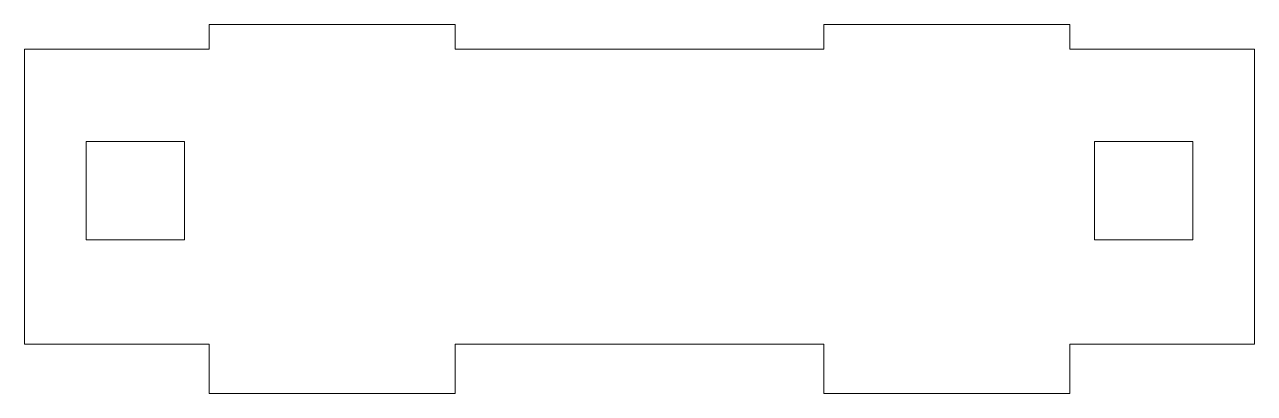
# Model space of a CAD drawing. Header units: millimetres. Extents: x 0 to 200, y 0 to 60.
import ezdxf

# ---------------------------------------------------------------- set-up
doc = ezdxf.new("R2010")
doc.units = ezdxf.units.MM

msp = doc.modelspace()

# ---------------------------------------------------------------- linework, layer by layer
at = {"color": 7, "linetype": 'Continuous', "lineweight": 15}
for p, q in [((30, 60), (30, 56)), ((70, 60), (30, 60)), ((70, 56), (70, 60)), ((170, 60), (130, 60)), ((130, 60), (130, 56)), ((170, 56), (170, 60)), ((30, 56), (0, 56)), ((0, 56), (0, 8)), ((130, 56), (70, 56)), ((200, 56), (170, 56)), ((200, 8), (200, 56)), ((10, 41), (10, 25)), ((26, 41), (10, 41)), ((26, 25), (26, 41)), ((174, 41), (174, 25)), ((190, 41), (174, 41)), ((190, 25), (190, 41)), ((10, 25), (26, 25)), ((174, 25), (190, 25)), ((0, 8), (30, 8)), ((30, 8), (30, 0)), ((70, 0), (70, 8)), ((70, 8), (130, 8)), ((130, 8), (130, 0)), ((170, 0), (170, 8)), ((170, 8), (200, 8)), ((30, 0), (70, 0)), ((130, 0), (170, 0))]:
    msp.add_line(p, q, dxfattribs=at)

doc.saveas('drawing.dxf')
